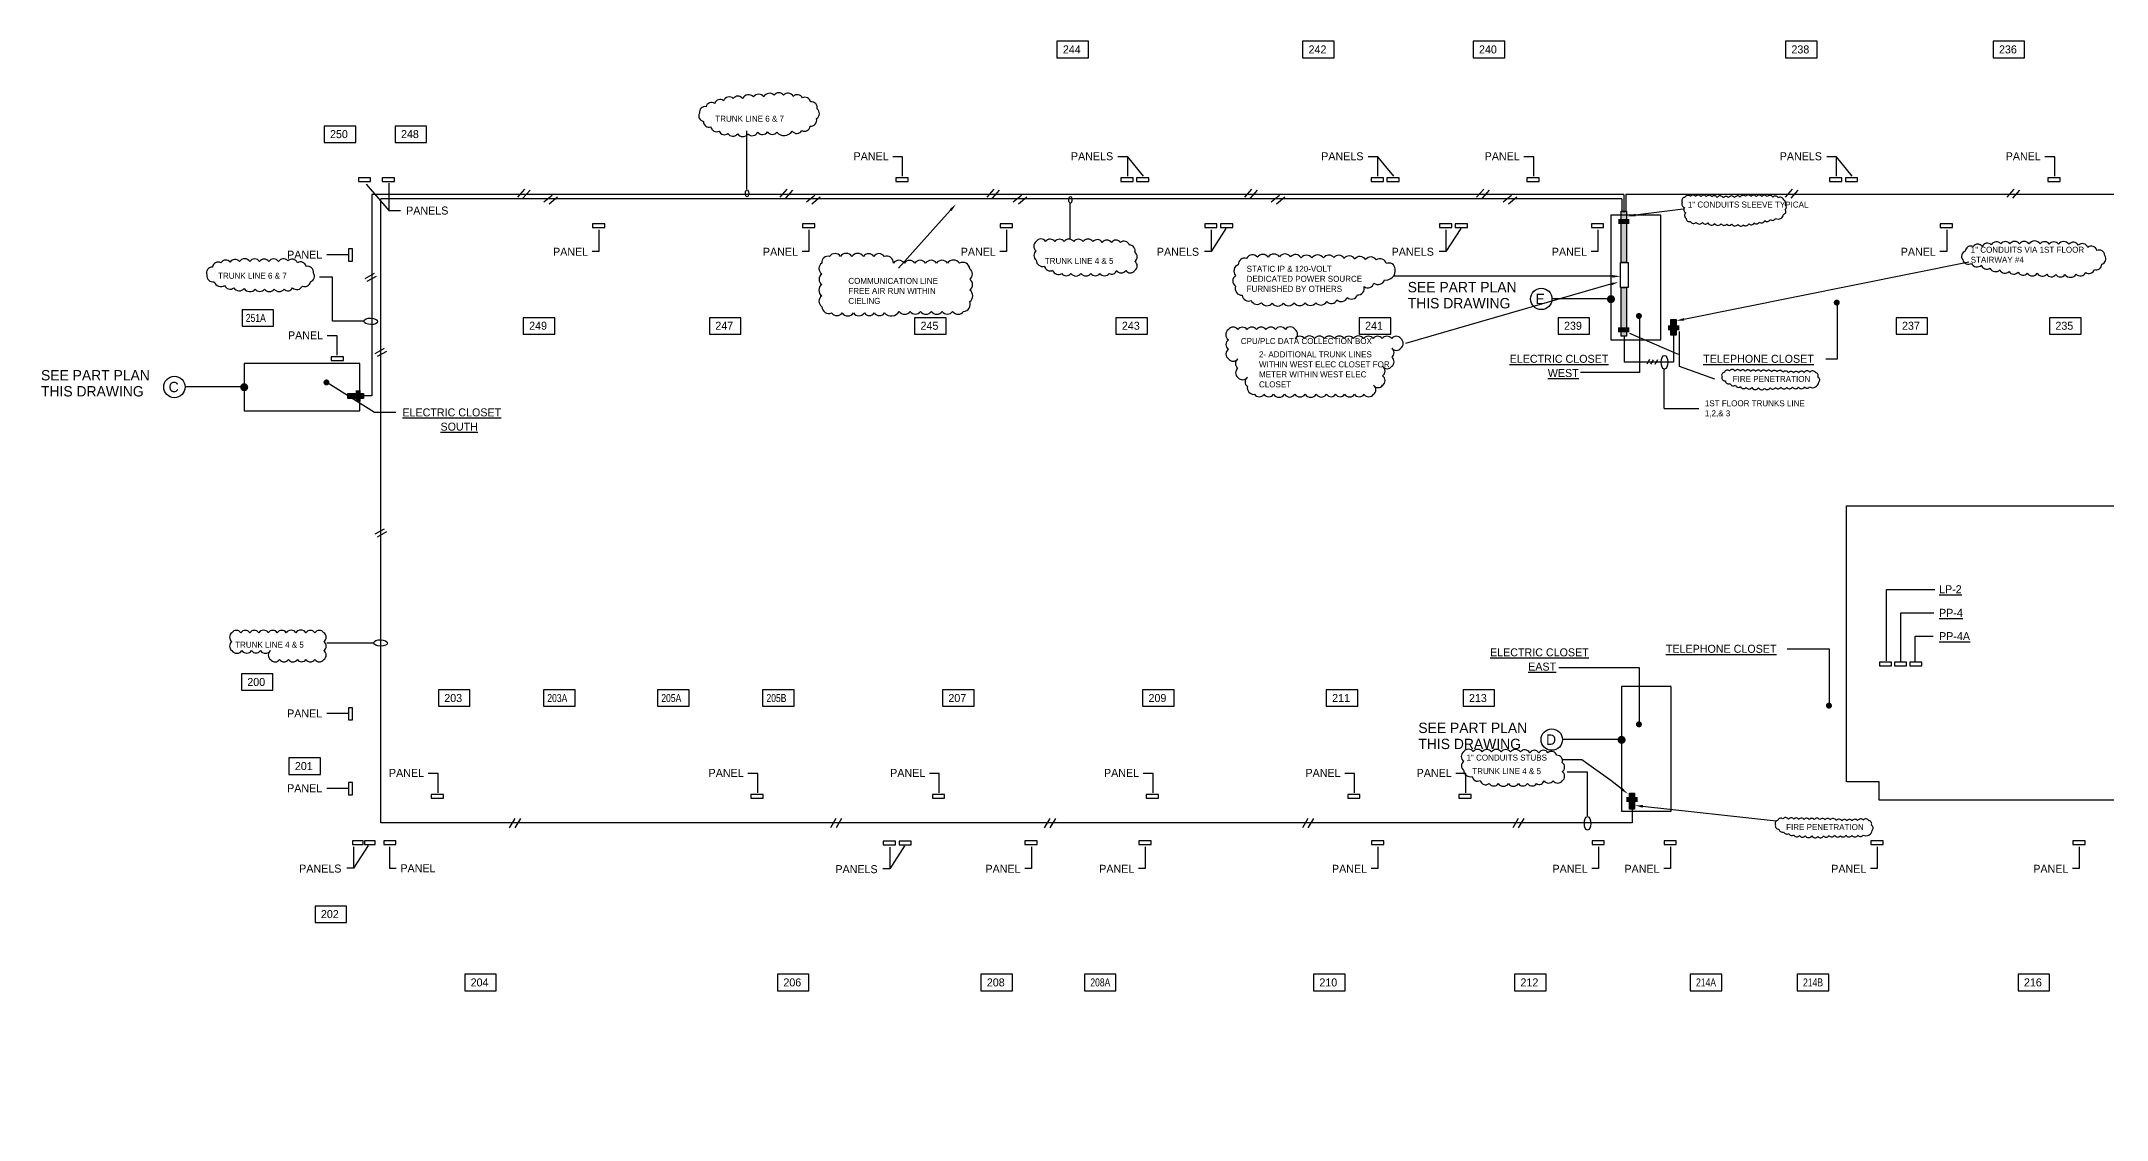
# Model space of a CAD drawing. Header units: inches. Extents: x 6906 to 14988, y -851 to 13048.
# Drawn here: x 7130 to 11259, y 5075 to 7231 of the extents above; entities that cross this region are included whole.
import ezdxf

# ---------------------------------------------------------------- set-up
doc = ezdxf.new("R2010")
doc.units = ezdxf.units.IN
doc.header["$MEASUREMENT"] = 0
doc.linetypes.add('CENTER2', pattern=[1.125, 0.75, -0.125, 0.125, -0.125])
for name, color, linetype in [('Conduit Stubbs', 30, 'Continuous'), ('E-TEXT', 7, 'Continuous'), ('Free Air Comm.', 3, 'Continuous'), ('TEXT', 1, 'Continuous')]:
    doc.layers.add(name, color=color, linetype=linetype)
doc.styles.add('SASBO', font='SASBO', dxfattribs={"height": 3})
doc.dimstyles.get("Standard").update_dxf_attribs({"dimtxt": 0.18, "dimasz": 0.18, "dimexe": 0.18, "dimexo": 0.0625, "dimgap": 0.09, "dimtad": 0, "dimtih": 1, "dimtoh": 1, "dimdec": 4, "dimzin": 0, "dimdsep": 46, "dimtxsty": 'Standard', "dimcen": 0.09, "dimadec": 0, "dimazin": 0, "dimtfac": 1, "dimtdec": 4, "dimtofl": 0, "dimtmove": 0, "dimatfit": 3, "dimfxl": 0, "dimtolj": 1, "dimtzin": 0, "dimarcsym": 0})

msp = doc.modelspace()

# ---------------------------------------------------------------- hatches: boundary and pattern name
at = {"layer": 'Conduit Stubbs'}
for points in [[(10288.5, 6891.4), (10299.1, 6891.4), (10299.1, 6788.7), (10288.5, 6788.7)], [(10298.8, 6641.6), (10288.4, 6641.6), (10288.4, 6739), (10298.8, 6739)], [(10388, 6643.7), (10388, 6675.2), (10398.3, 6675.2), (10398.3, 6643.7)], [(7742.5, 6527.2), (7774, 6527.2), (7774, 6516.9), (7742.5, 6516.9)], [(10305, 5696.3), (10305, 5727.8), (10315.3, 5727.8), (10315.3, 5696.3)]]:
    msp.add_hatch(color=30, dxfattribs=at).paths.add_polyline_path(points)

# ---------------------------------------------------------------- linework, layer by layer
for p, q in [((8540.6, 6935.5), (8540.6, 7052.2)), ((8095.7, 6935.6), (8081.6, 6919.5)), ((8106.8, 6933.7), (8092.7, 6917.5)), ((8134.7, 6910), (8151.4, 6923.5)), ((8145.3, 6906.2), (8161.9, 6919.8)), ((8620.6, 6935.6), (8606.5, 6919.5)), ((8631.7, 6933.7), (8617.6, 6917.5)), ((8659.6, 6910), (8676.3, 6923.5)), ((8670.2, 6906.2), (8686.8, 6919.8)), ((9034, 6935.6), (9019.9, 6919.5)), ((9045, 6933.7), (9030.9, 6917.5)), ((9073, 6910), (9089.6, 6923.5)), ((9083.6, 6906.2), (9100.2, 6919.8)), ((9186.9, 6835.2), (9186.9, 6908.1)), ((9549.6, 6935.6), (9535.5, 6919.5)), ((9560.6, 6933.7), (9546.5, 6917.5)), ((9588.6, 6910), (9605.2, 6923.5)), ((9599.1, 6906.2), (9615.8, 6919.8)), ((10013.5, 6935.6), (9999.4, 6919.5)), ((10024.6, 6933.7), (10010.5, 6917.5)), ((10052.5, 6910), (10069.2, 6923.5)), ((10063.1, 6906.2), (10079.7, 6919.8)), ((10630.3, 6935.6), (10616.2, 6919.5)), ((10641.4, 6933.7), (10627.3, 6917.5)), ((11073.6, 6935.6), (11059.5, 6919.5)), ((11084.7, 6933.7), (11070.6, 6917.5)), ((10412.4, 6895.3), (10316.7, 6883.6)), ((10983.3, 6789.5), (10413.8, 6675)), ((7711.7, 6759.2), (7685.7, 6759.2)), ((7711.7, 6671.4), (7711.7, 6759.2)), ((7795, 6766.6), (7776.3, 6756.2)), ((7799.4, 6761.1), (7780.6, 6750.7)), ((7775, 6671.4), (7711.7, 6671.4)), ((7815.5, 6616.8), (7796.7, 6606.3)), ((7819.8, 6611.2), (7801.1, 6600.8)), ((10344.8, 6594.7), (10339.5, 6585.9)), ((10352.1, 6594.5), (10346.8, 6585.7)), ((10360.8, 6594), (10355.4, 6585.2)), ((10374.6, 6497), (10374.6, 6575.9)), ((10374.6, 6497), (10443.9, 6497)), ((7815.5, 6256), (7796.7, 6245.5)), ((7819.8, 6250.4), (7801.1, 6240)), ((7794.6, 6028), (7700.6, 6028)), ((10210, 5794.7), (10171.8, 5794.7)), ((10221, 5770.3), (10180.5, 5770.3)), ((10221, 5682.5), (10221, 5770.3)), ((10598.2, 5672.1), (10331.2, 5701.5)), ((8076.3, 5677.1), (8065.1, 5658.8)), ((8087.5, 5677.1), (8076.3, 5658.8)), ((8718.5, 5677.1), (8707.4, 5658.8)), ((8729.7, 5677.1), (8718.6, 5658.8)), ((9146.3, 5677.1), (9135.1, 5658.8)), ((9157.5, 5677.1), (9146.3, 5658.8)), ((9662.1, 5677.1), (9651, 5658.8)), ((9673.3, 5677.1), (9662.2, 5658.8)), ((10082.7, 5677.1), (10071.6, 5658.8)), ((10093.9, 5677.1), (10082.8, 5658.8))]:
    msp.add_line(p, q)
for points in [[(8630.8, 7051.4, 0.520567), (8650.4, 7052.5, 0.520567), (8666.8, 7061.2, 0.520567), (8679.8, 7076.4, 0.520567), (8680.9, 7096, 0.520567), (8667.9, 7110.1, 0.520567), (8651.5, 7117.7, 0.520567), (8633, 7121, 0.520567), (8613.4, 7123.2, 0.520567), (8594.9, 7123.2, 0.520567), (8574.2, 7119.9, 0.520567), (8553.5, 7119.9, 0.520567), (8531.8, 7116.7, 0.520567), (8513.3, 7116.7, 0.520567), (8493.7, 7112.3, 0.520567), (8476.2, 7106.9, 0.520567), (8458.8, 7100.3, 0.520567), (8445.7, 7087.3, 0.520567), (8453.4, 7071, 0.520567), (8468.6, 7060.1, 0.520567), (8484.9, 7051.4, 0.520567), (8502.4, 7047, 0.520567), (8522, 7045.9, 0.520567), (8542.6, 7045.9, 0.520567), (8562.2, 7049.2, 0.520567), (8581.8, 7050.3, 0.520567), (8600.4, 7049.2, 0.520567)], [(10613.2, 6884.9, 0.520567), (10616.2, 6894.9, 0.520567), (10616.5, 6904.5, 0.520567), (10613.2, 6913.8, 0.520567), (10602.4, 6918.3, 0.520567), (10591.6, 6919.4, 0.520567), (10580.1, 6920.5, 0.520567), (10569.7, 6920.9, 0.520567), (10558.6, 6920.5, 0.520567), (10547.8, 6920.9, 0.520567), (10537, 6921.2, 0.520567), (10526.3, 6919.4, 0.520567), (10515.1, 6918.6, 0.520567), (10502.9, 6918.6, 0.520567), (10492.8, 6918.3, 0.520567), (10480.2, 6919, 0.520567), (10469.8, 6920.1, 0.520567), (10458.7, 6920.5, 0.520567), (10447.9, 6920.5, 0.520567), (10437.1, 6920.9, 0.520567), (10426.7, 6920.9, 0.520567), (10415.6, 6919, 0.520567), (10410.4, 6909, 0.520567), (10415.2, 6898.6, 0.520567), (10417.8, 6888.2, 0.520567), (10418.2, 6877.1, 0.520567), (10427.1, 6871.1, 0.520567), (10438.6, 6868.9, 0.520567), (10451.2, 6868.9, 0.520567), (10461.6, 6867.8, 0.520567), (10475.4, 6866.7, 0.520567), (10488.4, 6866.3, 0.520567), (10499.5, 6865.6, 0.520567), (10509.6, 6865.6, 0.520567), (10521.8, 6864.8, 0.520567), (10532.6, 6864.1, 0.520567), (10543.4, 6866.3, 0.520567), (10554.5, 6867.8, 0.520567), (10564.5, 6869.7, 0.520567), (10575.7, 6872.6, 0.520567), (10586.4, 6874.8, 0.520567), (10597.2, 6877.1, 0.520567)], [(9279.6, 6772.8, 0.520567), (9297.8, 6772.8, 0.520567), (9316, 6772.8, 0.520567), (9316, 6791, 0.520567), (9316, 6809.2, 0.520567), (9305.1, 6823.7, 0.520567), (9287.4, 6828.9, 0.520567), (9269.2, 6828.9, 0.520567), (9251, 6828.9, 0.520567), (9232.3, 6830.5, 0.520567), (9212.5, 6830.5, 0.520567), (9193.8, 6830.5, 0.520567), (9174.6, 6830.5, 0.520567), (9155.9, 6830.5, 0.520567), (9137.7, 6831, 0.520567), (9118.9, 6831, 0.520567), (9118.9, 6811.8, 0.520567), (9118.9, 6793.6, 0.520567), (9135.6, 6781.7, 0.520567), (9151.7, 6773.3, 0.520567), (9169.9, 6767.1, 0.520567), (9188.1, 6767.1, 0.520567), (9208.4, 6767.1, 0.520567), (9228.1, 6767.1, 0.520567), (9246.3, 6767.1, 0.520567), (9264.5, 6767.1, 0.520567)], [(11234.5, 6775, 0.520567), (11249.2, 6785.4, 0.520567), (11255.3, 6802.7, 0.520567), (11239.7, 6813.1, 0.520567), (11221.5, 6819.1, 0.520567), (11202.4, 6823.4, 0.520567), (11183.4, 6825.2, 0.520567), (11162.6, 6825.2, 0.520567), (11144.4, 6825.2, 0.520567), (11126.3, 6826, 0.520567), (11103.7, 6826, 0.520567), (11084.7, 6826, 0.520567), (11065.7, 6826, 0.520567), (11047.5, 6826, 0.520567), (11028.4, 6824.3, 0.520567), (11010.2, 6820.8, 0.520567), (10992.1, 6820.8, 0.520567), (10976.5, 6811.3, 0.520567), (10971.3, 6794, 0.520567), (10988.6, 6787.1, 0.520567), (11008.5, 6783.6, 0.520567), (11025.8, 6777.6, 0.520567), (11045.7, 6774.1, 0.520567), (11063.9, 6770.7, 0.520567), (11082.1, 6769.8, 0.520567), (11100.3, 6767.2, 0.520567), (11120.2, 6767.2, 0.520567), (11139.2, 6765.5, 0.520567), (11157.4, 6764.6, 0.520567), (11175.6, 6764.6, 0.520567), (11198.1, 6765.5, 0.520567), (11217.2, 6768.9, 0.520567)], [(7632.2, 6738.2, 0.520567), (7651.8, 6741.8, 0.520567), (7667.7, 6750.4, 0.520567), (7673.9, 6767.5, 0.520567), (7659.2, 6781, 0.520567), (7642, 6788.3, 0.520567), (7622.4, 6792, 0.520567), (7604, 6790.8, 0.520567), (7584.4, 6790.8, 0.520567), (7566.1, 6790.8, 0.520567), (7546.5, 6790.8, 0.520567), (7525.7, 6790.8, 0.520567), (7507.3, 6789.6, 0.520567), (7488.9, 6788.3, 0.520567), (7471.8, 6779.8, 0.520567), (7460.7, 6763.9, 0.520567), (7475.4, 6750.4, 0.520567), (7496.3, 6743.1, 0.520567), (7514.6, 6738.2, 0.520567), (7535.5, 6737, 0.520567), (7557.5, 6735.7, 0.520567), (7575.9, 6735.7, 0.520567), (7595.5, 6735.7, 0.520567), (7615.1, 6735.7, 0.520567)], [(8844.9, 6691.1, 0.520567), (8866.7, 6691.1, 0.520567), (8887.5, 6691.1, 0.520567), (8909.3, 6691.1, 0.520567), (8931.1, 6691.1, 0.520567), (8951.8, 6691.1, 0.520567), (8973.6, 6691.1, 0.520567), (8986.1, 6710.8, 0.520567), (8986.1, 6733.6, 0.520567), (8986.1, 6755.4, 0.520567), (8986.1, 6776.2, 0.520567), (8965.3, 6787.6, 0.520567), (8941.4, 6787.6, 0.520567), (8919.6, 6787.6, 0.520567), (8897.8, 6787.6, 0.520567), (8876, 6787.6, 0.520567), (8855.3, 6787.6, 0.520567), (8833.5, 6787.6, 0.520567), (8814.8, 6801.1, 0.520567), (8794, 6801.1, 0.520567), (8773.3, 6801.1, 0.520567), (8750.4, 6801.1, 0.520567), (8727.6, 6801.1, 0.520567), (8705.8, 6801.1, 0.520567), (8690.2, 6787.6, 0.520567), (8690.2, 6765.8, 0.520567), (8690.2, 6745.1, 0.520567), (8690.2, 6722.2, 0.520567), (8690.2, 6700.5, 0.520567), (8709.9, 6688, 0.520567), (8730.7, 6688, 0.520567), (8753.5, 6688, 0.520567), (8775.3, 6688, 0.520567), (8795.1, 6688, 0.520567), (8815.8, 6688, 0.520567)], [(9836.4, 6775.9, 0.520567), (9836.4, 6775.9, 0.520567), (9819.1, 6786.9, 0.520567), (9798.7, 6794, 0.520567), (9777.5, 6794.7, 0.520567), (9755.5, 6795.5, 0.520567), (9734.2, 6797.1, 0.520567), (9713.8, 6798.7, 0.520567), (9693.4, 6797.9, 0.520567), (9669.8, 6797.9, 0.520567), (9648.6, 6797.9, 0.520567), (9627.4, 6800.2, 0.520567), (9605.4, 6800.2, 0.520567), (9582.6, 6799.5, 0.520567), (9561.4, 6799.5, 0.520567), (9539.4, 6797.1, 0.520567), (9522.9, 6784.5, 0.520567), (9517.4, 6762.6, 0.520567), (9517.4, 6741.4, 0.520567), (9530.7, 6723.3, 0.520567), (9548.8, 6713.1, 0.520567), (9569.2, 6708.4, 0.520567), (9590.5, 6707.6, 0.520567), (9613.2, 6707.6, 0.520567), (9634.5, 6708.4, 0.520567), (9656.5, 6708.4, 0.520567), (9677.7, 6708.4, 0.520567), (9699.7, 6710.7, 0.520567), (9720.1, 6713.9, 0.520567), (9740.5, 6718.6, 0.520567), (9761, 6724.1, 0.520567), (9774.3, 6740.6, 0.520567), (9794, 6747.6, 0.520567), (9815.2, 6753.9, 0.520567), (9836.4, 6775.9)], [(9555.4, 6525.3, 0.520567), (9574.3, 6525.3, 0.520567), (9593.3, 6525.3, 0.520567), (9615.4, 6525.3, 0.520567), (9636, 6525.3, 0.520567), (9656.5, 6525.3, 0.520567), (9678.6, 6525.3, 0.520567), (9699.2, 6525.3, 0.520567), (9717.4, 6525.3, 0.520567), (9735.5, 6525.3, 0.520567), (9755.3, 6525.3, 0.520567), (9774.3, 6525.3, 0.520567), (9793.2, 6525.3, 0.520567), (9793.2, 6543.4, 0.520567), (9811.4, 6543.4, 0.520567), (9811.4, 6562.4, 0.520567), (9811.4, 6581.3, 0.520567), (9829.6, 6581.3, 0.520567), (9829.6, 6599.5, 0.520567), (9829.6, 6617.7, 0.520567), (9847.8, 6617.7, 0.520567), (9847.8, 6636.6, 0.520567), (9829.6, 6636.6, 0.520567), (9810.6, 6636.6, 0.520567), (9792.4, 6636.6, 0.520567), (9773.5, 6636.6, 0.520567), (9752.9, 6636.6, 0.520567), (9734.8, 6636.6, 0.520567), (9715, 6636.6, 0.520567), (9695.2, 6636.6, 0.520567), (9675.5, 6636.6, 0.520567), (9654.9, 6636.6, 0.520567), (9636.8, 6636.6, 0.520567), (9636.8, 6654.8, 0.520567), (9617, 6654.8, 0.520567), (9597.2, 6654.8, 0.520567), (9578.3, 6654.8, 0.520567), (9559.3, 6654.8, 0.520567), (9540.3, 6654.8, 0.520567), (9522.2, 6654.8, 0.520567), (9503.2, 6654.8, 0.520567), (9503.2, 6634.3, 0.520567), (9503.2, 6615.3, 0.520567), (9503.2, 6596.4, 0.520567), (9522.2, 6596.4, 0.520567), (9522.2, 6577.4, 0.520567), (9522.2, 6559.2, 0.520567), (9541.1, 6559.2, 0.520567), (9541.1, 6541.1, 0.520567)], [(10683.4, 6549.5, 0.520567), (10681.9, 6559.6, 0.520567), (10677.1, 6568.7, 0.520567), (10665.7, 6569.9, 0.520567), (10654.4, 6568.9, 0.520567), (10643.3, 6568.4, 0.520567), (10633.2, 6568.4, 0.520567), (10622.9, 6568.4, 0.520567), (10611.8, 6569.4, 0.520567), (10599.7, 6570.4, 0.520567), (10589.3, 6570.4, 0.520567), (10578.7, 6570.9, 0.520567), (10567.6, 6570.9, 0.520567), (10557.6, 6570.9, 0.520567), (10547.5, 6571.2, 0.520567), (10536.6, 6571.4, 0.520567), (10526.8, 6571.9, 0.520567), (10516.2, 6571.9, 0.520567), (10504.9, 6572.2, 0.520567), (10494.8, 6569.4, 0.520567), (10490, 6560.4, 0.520567), (10496.8, 6552, 0.520567), (10506.4, 6546.8, 0.520567), (10516.7, 6543.5, 0.520567), (10526.8, 6540.7, 0.520567), (10538.4, 6538.9, 0.520567), (10549.5, 6538.7, 0.520567), (10562.9, 6538.2, 0.520567), (10575, 6537.2, 0.520567), (10586.3, 6538.2, 0.520567), (10597.1, 6538.9, 0.520567), (10608.2, 6539.7, 0.520567), (10619.8, 6538.7, 0.520567), (10630.9, 6539.7, 0.520567), (10642.8, 6539.5, 0.520567), (10655.1, 6540, 0.520567), (10665.2, 6540, 0.520567)], [(7658.7, 5995, 0.520567), (7676.6, 5995, 0.520567), (7694.6, 5995, 0.520567), (7694.6, 6012.9, 0.520567), (7694.6, 6030.9, 0.520567), (7694.6, 6048.8, 0.520567), (7676.6, 6048.8, 0.520567), (7658.7, 6048.8, 0.520567), (7638.5, 6048.8, 0.520567), (7619.5, 6048.8, 0.520567), (7601.5, 6048.8, 0.520567), (7583.6, 6048.8, 0.520567), (7564.5, 6048.8, 0.520567), (7546.6, 6048.8, 0.520567), (7528.7, 6048.8, 0.520567), (7510.7, 6048.8, 0.520567), (7510.7, 6030.9, 0.520567), (7510.7, 6012.9, 0.520567), (7530.9, 6012.9, 0.520567), (7550, 6012.9, 0.520567), (7567.9, 6012.9, 0.520567), (7588.1, 6012.9, 0.520567), (7588.1, 5995, 0.520567), (7606, 5995, 0.520567), (7623.9, 5995, 0.520567), (7641.9, 5995, 0.520567)], [(10134.3, 5752.8, 0.520567), (10152.5, 5752.8, 0.520567), (10170.7, 5752.8, 0.520567), (10170.7, 5771, 0.520567), (10170.7, 5789.1, 0.520567), (10159.8, 5803.7, 0.520567), (10142.1, 5808.9, 0.520567), (10123.9, 5808.9, 0.520567), (10105.7, 5808.9, 0.520567), (10087, 5810.4, 0.520567), (10067.3, 5810.4, 0.520567), (10048.6, 5810.4, 0.520567), (10029.3, 5810.4, 0.520567), (10010.6, 5810.4, 0.520567), (9992.4, 5811, 0.520567), (9973.7, 5811, 0.520567), (9973.7, 5791.7, 0.520567), (9973.7, 5773.6, 0.520567), (9990.3, 5761.6, 0.520567), (10006.5, 5753.3, 0.520567), (10024.6, 5747.1, 0.520567), (10042.8, 5747.1, 0.520567), (10063.1, 5747.1, 0.520567), (10082.9, 5747.1, 0.520567), (10101.1, 5747.1, 0.520567), (10119.3, 5747.1, 0.520567)], [(10790.2, 5653.7, 0.520567), (10788.7, 5663.8, 0.520567), (10783.9, 5672.8, 0.520567), (10772.5, 5674.1, 0.520567), (10761.2, 5673.1, 0.520567), (10750.1, 5672.6, 0.520567), (10740, 5672.6, 0.520567), (10729.7, 5672.6, 0.520567), (10718.6, 5673.6, 0.520567), (10706.5, 5674.6, 0.520567), (10696.1, 5674.6, 0.520567), (10685.6, 5675.1, 0.520567), (10674.5, 5675.1, 0.520567), (10664.4, 5675.1, 0.520567), (10654.3, 5675.4, 0.520567), (10643.5, 5675.6, 0.520567), (10633.6, 5676.1, 0.520567), (10623, 5676.1, 0.520567), (10611.7, 5676.4, 0.520567), (10601.6, 5673.6, 0.520567), (10596.8, 5664.5, 0.520567), (10603.6, 5656.2, 0.520567), (10613.2, 5650.9, 0.520567), (10623.5, 5647.6, 0.520567), (10633.6, 5644.9, 0.520567), (10645.2, 5643.1, 0.520567), (10656.3, 5642.9, 0.520567), (10669.7, 5642.4, 0.520567), (10681.8, 5641.4, 0.520567), (10693.1, 5642.4, 0.520567), (10704, 5643.1, 0.520567), (10715.1, 5643.9, 0.520567), (10726.7, 5642.9, 0.520567), (10737.8, 5643.9, 0.520567), (10749.6, 5643.6, 0.520567), (10762, 5644.1, 0.520567), (10772, 5644.1, 0.520567)]]:
    msp.add_lwpolyline(points, format="xyb", close=True)
for points in [[(7763.7, 6950.7), (7788.2, 6950.7), (7788.2, 6958), (7763.7, 6958)], [(7811.3, 6950.7), (7835.8, 6950.7), (7835.8, 6958), (7811.3, 6958)], [(8838.1, 6950.7), (8862.6, 6950.7), (8862.6, 6958), (8838.1, 6958)], [(9288.2, 6950.7), (9312.6, 6950.7), (9312.6, 6958), (9288.2, 6958)], [(9319.6, 6950.7), (9344.1, 6950.7), (9344.1, 6958), (9319.6, 6958)], [(9788.5, 6950.7), (9812.9, 6950.7), (9812.9, 6958), (9788.5, 6958)], [(9820, 6950.7), (9844.4, 6950.7), (9844.4, 6958), (9820, 6958)], [(10100, 6950.7), (10124.5, 6950.7), (10124.5, 6958), (10100, 6958)], [(10705.2, 6950.7), (10729.7, 6950.7), (10729.7, 6958), (10705.2, 6958)], [(10736.7, 6950.7), (10761.2, 6950.7), (10761.2, 6958), (10736.7, 6958)], [(11141.7, 6950.7), (11166.1, 6950.7), (11166.1, 6958), (11141.7, 6958)], [(8232, 6858.6), (8256.4, 6858.6), (8256.4, 6865.9), (8232, 6865.9)], [(8651.5, 6858.6), (8676, 6858.6), (8676, 6865.9), (8651.5, 6865.9)], [(9047.1, 6858.6), (9071.5, 6858.6), (9071.5, 6865.9), (9047.1, 6865.9)], [(9455.8, 6858.6), (9480.2, 6858.6), (9480.2, 6865.9), (9455.8, 6865.9)], [(9487.3, 6858.6), (9511.7, 6858.6), (9511.7, 6865.9), (9487.3, 6865.9)], [(9925.2, 6858.6), (9949.7, 6858.6), (9949.7, 6865.9), (9925.2, 6865.9)], [(9956.7, 6858.6), (9981.1, 6858.6), (9981.1, 6865.9), (9956.7, 6865.9)], [(10228.8, 6858.6), (10253.3, 6858.6), (10253.3, 6865.9), (10228.8, 6865.9)], [(10926.4, 6858.6), (10950.9, 6858.6), (10950.9, 6865.9), (10926.4, 6865.9)], [(7744.2, 6816), (7744.2, 6791.5), (7751.6, 6791.5), (7751.6, 6816)], [(10287.1, 6788.6), (10302.6, 6788.6), (10302.6, 6739.1), (10287.1, 6739.1)], [(7709.5, 6592.8), (7733.9, 6592.8), (7733.9, 6600.1), (7709.5, 6600.1)], [(10804.8, 5982.3), (10829.2, 5982.3), (10829.2, 5989.7), (10804.8, 5989.7)], [(10834.7, 5982.3), (10859.1, 5982.3), (10859.1, 5989.7), (10834.7, 5989.7)], [(10865.4, 5982.3), (10889.8, 5982.3), (10889.8, 5989.7), (10865.4, 5989.7)], [(7744.2, 5898.9), (7744.2, 5874.4), (7751.6, 5874.4), (7751.6, 5898.9)], [(7744.2, 5749.3), (7744.2, 5724.8), (7751.6, 5724.8), (7751.6, 5749.3)], [(7909.2, 5718), (7933.7, 5718), (7933.7, 5725.3), (7909.2, 5725.3)], [(8548.3, 5718), (8572.8, 5718), (8572.8, 5725.3), (8548.3, 5725.3)], [(8911.4, 5718), (8935.8, 5718), (8935.8, 5725.3), (8911.4, 5725.3)], [(9338.8, 5718), (9363.3, 5718), (9363.3, 5725.3), (9338.8, 5725.3)], [(9741.7, 5718), (9766.2, 5718), (9766.2, 5725.3), (9741.7, 5725.3)], [(9964, 5718), (9988.5, 5718), (9988.5, 5725.3), (9964, 5725.3)], [(7751.9, 5625.6), (7773, 5625.6), (7773, 5633), (7751.9, 5633)], [(7775.9, 5625.6), (7797, 5625.6), (7797, 5633), (7775.9, 5633)], [(7814.3, 5625.3), (7838.7, 5625.3), (7838.7, 5632.6), (7814.3, 5632.6)], [(8813.1, 5624.4), (8837.6, 5624.4), (8837.6, 5631.8), (8813.1, 5631.8)], [(8844.6, 5624.4), (8869.1, 5624.4), (8869.1, 5631.8), (8844.6, 5631.8)], [(9096.4, 5625.1), (9120.9, 5625.1), (9120.9, 5632.5), (9096.4, 5632.5)], [(9323.9, 5625.1), (9348.4, 5625.1), (9348.4, 5632.5), (9323.9, 5632.5)], [(9789.3, 5625.1), (9813.7, 5625.1), (9813.7, 5632.5), (9789.3, 5632.5)], [(10230.1, 5625.1), (10254.6, 5625.1), (10254.6, 5632.5), (10230.1, 5632.5)], [(10374.1, 5625.1), (10398.5, 5625.1), (10398.5, 5632.5), (10374.1, 5632.5)], [(10787.5, 5625.1), (10811.9, 5625.1), (10811.9, 5632.5), (10787.5, 5632.5)], [(11191.5, 5625.1), (11215.9, 5625.1), (11215.9, 5632.5), (11191.5, 5632.5)]]:
    msp.add_lwpolyline(points, close=True)
for points in [[(8947.7, 6893.5), (8929.7, 6873.6), (8843.8, 6777.8)], [(10270.5, 6761.2), (10243.7, 6761.2), (9833.2, 6761.4)], [(10267.4, 6745.3), (10241.5, 6738.5), (9857.5, 6627.1)], [(10289, 5736.6), (10267.9, 5753.2), (10210, 5794.7)]]:
    msp.add_lwpolyline(points)
for centre, major_axis in [((8540.8, 6927.2), (0, -6.79)), ((9187.2, 6914.1), (0, -6.79)), ((7788.5, 6671.2), (-13.6, 0.3)), ((10375, 6589.5), (0, -13.6)), ((7808.1, 6028.3), (-13.6, 0.3)), ((10221.2, 5667.6), (0, -13.6))]:
    msp.add_ellipse(centre, major_axis=major_axis, ratio=0.472503)
for points in [[(8945.7, 6895.3), (8958.4, 6905.4), (8949.7, 6891.7)], [(10317.4, 6881), (10301.2, 6881), (10316.6, 6886.3)], [(10266.7, 6747.9), (10282.9, 6749.4), (10268.1, 6742.8)], [(10270.5, 6763.8), (10286.5, 6761.2), (10270.5, 6758.5)], [(10414.5, 6672.5), (10398.3, 6672.5), (10413.7, 6677.7)], [(10290.7, 5738.7), (10301.6, 5726.8), (10287.4, 5734.5)], [(10331.1, 5698.8), (10315.6, 5703.8), (10331.9, 5704.1)]]:
    msp.add_solid(points)
at = {"layer": 'Conduit Stubbs', "color": 30}
for points in [[(10288.5, 6891.4), (10299.1, 6891.4), (10299.1, 6788.7), (10288.5, 6788.7)], [(10298.8, 6641.6), (10288.4, 6641.6), (10288.4, 6739), (10298.8, 6739)], [(10388, 6643.7), (10388, 6675.2), (10398.3, 6675.2), (10398.3, 6643.7)], [(7742.5, 6527.2), (7774, 6527.2), (7774, 6516.9), (7742.5, 6516.9)], [(10305, 5696.3), (10305, 5727.8), (10315.3, 5727.8), (10315.3, 5696.3)]]:
    msp.add_lwpolyline(points, close=True, dxfattribs=at)
at = {"layer": 'E-TEXT'}
for p, q in [((10268.5, 6716.1), (10150, 6716.1)), ((7535.9, 6540), (7417.4, 6540)), ((10289.7, 5835.1), (10171.2, 5835.1))]:
    msp.add_line(p, q, dxfattribs=at)
for points in [[(9160.3, 7198.3), (9223.4, 7198.3), (9223.4, 7231), (9160.3, 7231)], [(9651.5, 7198.3), (9714.6, 7198.3), (9714.6, 7231), (9651.5, 7231)], [(9992.4, 7198.3), (10055.5, 7198.3), (10055.5, 7231), (9992.4, 7231)], [(10617, 7198.3), (10680.1, 7198.3), (10680.1, 7231), (10617, 7231)], [(11032, 7198.3), (11095, 7198.3), (11095, 7231), (11032, 7231)], [(7695.2, 7029), (7758.3, 7029), (7758.3, 7061.7), (7695.2, 7061.7)], [(7837.1, 7029), (7900.1, 7029), (7900.1, 7061.7), (7837.1, 7061.7)], [(7531, 6661.6), (7594, 6661.6), (7594, 6694.3), (7531, 6694.3)], [(8093.3, 6645.8), (8156.3, 6645.8), (8156.3, 6678.5), (8093.3, 6678.5)], [(8465.5, 6645.8), (8528.6, 6645.8), (8528.6, 6678.5), (8465.5, 6678.5)], [(8875.8, 6645.8), (8938.8, 6645.8), (8938.8, 6678.5), (8875.8, 6678.5)], [(9278.4, 6645.8), (9341.5, 6645.8), (9341.5, 6678.5), (9278.4, 6678.5)], [(9764.6, 6645.8), (9827.7, 6645.8), (9827.7, 6678.5), (9764.6, 6678.5)], [(10162.4, 6645.8), (10225.4, 6645.8), (10225.4, 6678.5), (10162.4, 6678.5)], [(10838.1, 6645.8), (10901.1, 6645.8), (10901.1, 6678.5), (10838.1, 6678.5)], [(11144.8, 6645.8), (11207.9, 6645.8), (11207.9, 6678.5), (11144.8, 6678.5)], [(7529.8, 5933.7), (7592.9, 5933.7), (7592.9, 5966.5), (7529.8, 5966.5)], [(7923.6, 5901.6), (7986.7, 5901.6), (7986.7, 5934.4), (7923.6, 5934.4)], [(8133.8, 5901.6), (8196.8, 5901.6), (8196.8, 5934.4), (8133.8, 5934.4)], [(8361.7, 5901.6), (8424.8, 5901.6), (8424.8, 5934.4), (8361.7, 5934.4)], [(8571.9, 5901.6), (8634.9, 5901.6), (8634.9, 5934.4), (8571.9, 5934.4)], [(8931.5, 5901.6), (8994.5, 5901.6), (8994.5, 5934.4), (8931.5, 5934.4)], [(9331.6, 5901.6), (9394.6, 5901.6), (9394.6, 5934.4), (9331.6, 5934.4)], [(9698.8, 5901.6), (9761.8, 5901.6), (9761.8, 5934.4), (9698.8, 5934.4)], [(9972.3, 5901.6), (10035.3, 5901.6), (10035.3, 5934.4), (9972.3, 5934.4)], [(7624.9, 5765.6), (7688, 5765.6), (7688, 5798.4), (7624.9, 5798.4)], [(7677, 5469.7), (7740, 5469.7), (7740, 5502.4), (7677, 5502.4)], [(7976.3, 5333.1), (8039.4, 5333.1), (8039.4, 5365.9), (7976.3, 5365.9)], [(8601.6, 5333.1), (8664.6, 5333.1), (8664.6, 5365.9), (8601.6, 5365.9)], [(9008.4, 5333.1), (9071.4, 5333.1), (9071.4, 5365.9), (9008.4, 5365.9)], [(9215.3, 5333.1), (9278.3, 5333.1), (9278.3, 5365.9), (9215.3, 5365.9)], [(9673.2, 5333.1), (9736.3, 5333.1), (9736.3, 5365.9), (9673.2, 5365.9)], [(10075.3, 5333.1), (10138.4, 5333.1), (10138.4, 5365.9), (10075.3, 5365.9)], [(10426.3, 5333.1), (10489.4, 5333.1), (10489.4, 5365.9), (10426.3, 5365.9)], [(10640.2, 5333.1), (10703.3, 5333.1), (10703.3, 5365.9), (10640.2, 5365.9)], [(11081.9, 5333.1), (11144.9, 5333.1), (11144.9, 5365.9), (11081.9, 5365.9)]]:
    msp.add_lwpolyline(points, close=True, dxfattribs=at)
at = {"layer": 'E-TEXT', "color": 3, "linetype": 'CENTER2'}
for points in [[(10268, 6634.2), (10367.5, 6634.2), (10367.5, 6883.4), (10268, 6883.4)], [(11352.5, 5075.3), (11352.5, 5636.8), (11292.2, 5636.8), (11292.2, 5713.8), (10804.2, 5713.8), (10804.2, 5750.8), (10738.6, 5750.8), (10738.6, 6302.1), (12200, 6302.1), (12200, 6616.1), (12389.2, 6616.1), (12389.2, 6870.4), (12647.8, 6870.4), (12647.8, 6346.4), (13103.7, 6346.4), (13103.7, 6371.1), (13229.8, 6371.1), (13229.8, 5075.6)], [(7535.4, 6492), (7766.4, 6492), (7766.4, 6587), (7535.4, 6587)], [(10289.2, 5692.3), (10388.7, 5692.3), (10388.7, 5941.5), (10289.2, 5941.5)]]:
    msp.add_lwpolyline(points, close=True, dxfattribs=at)
at = {"layer": 'E-TEXT', "color": 6, "linetype": 'Continuous', "const_width": 8}
for points in [[(10264, 6715.6, 1), (10272, 6715.6, 1)], [(7531.4, 6539.5, 1), (7539.4, 6539.5, 1)], [(10285.2, 5834.6, 1), (10293.2, 5834.6, 1)]]:
    msp.add_lwpolyline(points, format="xyb", close=True, dxfattribs=at)
at = {"layer": 'E-TEXT'}
for points in [[(10720.3, 6709.7), (10720.3, 6595.8), (10697.5, 6595.8)], [(10324.8, 6682.9), (10324.8, 6569), (10206.9, 6569)], [(7700.6, 6549.5), (7796, 6489.9), (7838.8, 6489.9)], [(10704.7, 5902.1), (10704.7, 6015.9), (10620.5, 6015.9)], [(10324.8, 5864.7), (10324.8, 5978.5), (10164, 5978.5)]]:
    msp.add_lwpolyline(points, dxfattribs=at)
at = {"layer": 'E-TEXT', "const_width": 6}
for points in [[(10716.4, 6708.7, 1), (10722.4, 6708.7, 1)], [(10320.9, 6682, 1), (10326.9, 6682, 1)], [(7696.9, 6549, 1), (7702.9, 6549, 1)], [(10700.8, 5903, -1), (10706.8, 5903, -1)], [(10320.9, 5865.6, -1), (10326.9, 5865.6, -1)]]:
    msp.add_lwpolyline(points, format="xyb", close=True, dxfattribs=at)
at = {"layer": 'E-TEXT'}
for centre in [(10128.6, 6716.1), (7395.9, 6540), (10149.7, 5835.1)]:
    msp.add_circle(centre, 21.4, dxfattribs=at)
at = {"layer": 'Free Air Comm.', "color": 1}
for p, q in [((10293.4, 6925.1), (7790.9, 6925.1)), ((7790.9, 6925.1), (7790.9, 6522.1)), ((7808.4, 5668.8), (7808.4, 6916.3)), ((10289.7, 6916.3), (7808.4, 6916.3)), ((10289.7, 6916.3), (10289.7, 6889.4)), ((10293.4, 6925.1), (10293.4, 6889.1)), ((12678.9, 6925.1), (10298, 6925.1)), ((10298, 6925.1), (10298, 6889.2)), ((10294.2, 6643.2), (10294.2, 6589.9)), ((10393, 6643.7), (10393, 6589.9)), ((10393, 6589.9), (10294.2, 6589.9)), ((7790.9, 6522.1), (7771.7, 6522.1)), ((10310.2, 5668.8), (7808.4, 5668.8)), ((10310.2, 5696.3), (10310.2, 5668.8))]:
    msp.add_line(p, q, dxfattribs=at)
at = {"layer": 'TEXT', "const_width": 10}
for points in [[(10304.9, 6871), (10282.5, 6871)], [(10304.6, 6654.2), (10282.2, 6654.2)], [(10404.5, 6658.4), (10382.1, 6658.4)], [(7763, 6511.2), (7763, 6533.6)], [(10321.3, 5715.3), (10298.9, 5715.3)]]:
    msp.add_lwpolyline(points, dxfattribs=at)

# ---------------------------------------------------------------- texts
at = {"char_height": 12, "attachment_point": 1}
for s, insert, width in [('TRUNK LINE 6 & 7', (8477.3, 7082.3), 206.125), ('1" CONDUITS SLEEVE TYPICAL', (10421.7, 6910.7), 263.875), ('1" CONDUITS VIA 1ST FLOOR\\PSTAIRWAY #4', (10987.3, 6820.3), 263.875), ('TRUNK LINE 4 & 5', (9136, 6798.1), 206.125), ('STATIC IP & 120-VOLT DEDICATED POWER SOURCE\\PFURNISHED BY OTHERS', (9539.6, 6782.2), 263.875), ('TRUNK LINE 6 & 7', (7483.1, 6768.3), 206.125), ('COMMUNICATION LINE \\PFREE AIR RUN WITHIN\\PCIELING', (8743.2, 6758.1), 263.875), ('CPU/PLC DATA COLLECTION BOX', (9527.9, 6637.8), 315.223), ('2- ADDITIONAL TRUNK LINES WITHIN WEST ELEC CLOSET FOR METER WITHIN WEST ELEC  CLOSET', (9564.3, 6611.2), 263.875), ('FIRE PENETRATION', (10511.4, 6562.1), 220.745), ('1ST FLOOR TRUNKS LINE 1,2,& 3', (10455.7, 6513.4), 206.125), ('TRUNK LINE 4 & 5', (7517.3, 6030.8), 206.125), ('1" CONDUITS STUBS', (9979.2, 5805.1), 220.745), ('TRUNK LINE 4 & 5', (9990.8, 5778.1), 206.125), ('FIRE PENETRATION', (10618.2, 5666.2), 220.745)]:
    msp.add_mtext(s, dxfattribs=dict(at, insert=insert, width=width))
at = {"layer": 'E-TEXT'}
for s, p in [('244', (9172.2, 7206.8)), ('242', (9663.4, 7206.8)), ('240', (10004.2, 7206.8)), ('238', (10628.8, 7206.8)), ('236', (11043.8, 7206.8)), ('250', (7707, 7037.5)), ('248', (7848.9, 7037.5)), ('PANEL', (8753.7, 6993.2)), ('PANELS', (9188.3, 6993.2)), ('PANELS', (9688.7, 6993.2)), ('PANEL', (10015.5, 6993.2)), ('PANELS', (10605.4, 6993.2)), ('PANEL', (11057.2, 6993.2)), ('PANELS', (7859.1, 6884.7)), ('PANEL', (8152.9, 6802.3)), ('PANEL', (8572.5, 6802.3)), ('PANEL', (8968, 6802.3)), ('PANELS', (9360.1, 6802.3)), ('PANELS', (9829.5, 6802.3)), ('PANEL', (10149.8, 6802.3)), ('PANEL', (10847.4, 6802.3)), ('PANEL', (7621.2, 6796.5)), ('PANEL', (7622.9, 6635.3)), ('249', (8105.1, 6654.4)), ('247', (8477.3, 6654.4)), ('245', (8887.6, 6654.4)), ('243', (9290.2, 6654.4)), ('241', (9776.4, 6654.4)), ('239', (10174.2, 6654.4)), ('237', (10849.9, 6654.4)), ('235', (11156.6, 6654.4)), ('%%UELECTRIC CLOSET', (10065.4, 6588.3)), ('%%UWEST', (10141.7, 6559.9)), ('%%UTELEPHONE CLOSET', (10452.4, 6588.3)), ('%%UELECTRIC CLOSET', (7851.7, 6481.2)), ('%%USOUTH', (7927.9, 6452.7)), ('%%ULP-2', (10924, 6127.7)), ('%%UPP-4', (10924, 6080.5)), ('%%UPP-4A', (10924, 6033.9)), ('%%UELECTRIC CLOSET', (10026.2, 6001.5)), ('%%UEAST', (10102.5, 5973)), ('%%UTELEPHONE CLOSET', (10377.8, 6008.6)), ('200', (7541.6, 5942.3)), ('203', (7935.4, 5910.2)), ('207', (8943.3, 5910.2)), ('209', (9343.4, 5910.2)), ('211', (9710.6, 5910.2)), ('213', (9984.1, 5910.2)), ('PANEL', (7621.2, 5879.4)), ('201', (7636.7, 5774.2)), ('PANEL', (7621.2, 5729.8)), ('PANEL', (7824.8, 5760.5)), ('PANEL', (8463.9, 5760.5)), ('PANEL', (8826.9, 5760.5)), ('PANEL', (9254.4, 5760.5)), ('PANEL', (9657.2, 5760.5)), ('PANEL', (9879.5, 5760.5)), ('PANELS', (7645.3, 5569.3)), ('PANEL', (7847.7, 5569.9)), ('PANELS', (8717.4, 5568.1)), ('PANEL', (9017.4, 5568.8)), ('PANEL', (9244.9, 5568.8)), ('PANEL', (9710.2, 5568.8)), ('PANEL', (10151.1, 5568.8)), ('PANEL', (10295, 5568.8)), ('PANEL', (10708.4, 5568.8)), ('PANEL', (11112.4, 5568.8)), ('202', (7688.8, 5478.3)), ('204', (7988.1, 5341.7)), ('206', (8613.4, 5341.7)), ('208', (9020.2, 5341.7)), ('210', (9685, 5341.7)), ('212', (10087.1, 5341.7)), ('216', (11093.7, 5341.7))]:
    msp.add_text(s, height=16, dxfattribs=at).set_placement(p)
at = {"layer": 'E-TEXT', "color": 6, "style": 'SASBO'}
for s, height, p in [('SEE PART PLAN ', 20.769, (9861.7, 6729.2)), ('THIS DRAWING', 20.769, (9861.7, 6697.1)), ('E', 20.8, (10117, 6705.6)), ('SEE PART PLAN ', 20.769, (7129.1, 6553.1)), ('THIS DRAWING', 20.769, (7129.1, 6521)), ('C', 20.8, (7384.4, 6529.5)), ('SEE PART PLAN ', 20.769, (9882.9, 5848.2)), ('THIS DRAWING', 20.769, (9882.9, 5816.1)), ('D', 20.8, (10138.2, 5824.6))]:
    msp.add_text(s, height=height, dxfattribs=at).set_placement(p)
at = {"layer": 'E-TEXT', "width": 0.8}
for s, p in [('251A', (7538.6, 6670.1)), ('203A', (8141.4, 5910.2)), ('205A', (8369.3, 5910.2)), ('205B', (8579.5, 5910.2)), ('208A', (9227.1, 5341.7)), ('214A', (10438.1, 5341.7)), ('214B', (10652, 5341.7))]:
    msp.add_text(s, height=16, dxfattribs=at).set_placement(p)

# ---------------------------------------------------------------- leaders
at = {"layer": 'E-TEXT'}
for points in [[(8851.8, 6961.7), (8851.8, 7000.3), (8832.1, 7000.3)], [(9301.9, 6961.7), (9301.9, 7000.3), (9282.2, 7000.3)], [(9333.2, 6961.3), (9301.9, 7000.3)], [(9802.2, 6961.7), (9802.2, 7000.3), (9782.5, 7000.3)], [(9833.6, 6961.3), (9802.2, 7000.3)], [(10113.7, 6961.7), (10113.7, 7000.3), (10094, 7000.3)], [(10719, 6961.7), (10719, 7000.3), (10699.3, 7000.3)], [(10750.3, 6961.3), (10719, 7000.3)], [(11155.4, 6961.7), (11155.4, 7000.3), (11135.7, 7000.3)], [(7779.2, 6945.6), (7824.3, 6892.7)], [(7824.3, 6947.2), (7824.3, 6892.7), (7848, 6892.7)], [(9498.2, 6856.7), (9468.5, 6811.1)], [(9967.6, 6856.7), (9937.9, 6811.1)], [(8244.7, 6853.9), (8244.7, 6811.1), (8231.3, 6811.1)], [(8664.3, 6853.9), (8664.3, 6811.1), (8650.9, 6811.1)], [(9059.8, 6853.9), (9059.8, 6811.1), (9046.4, 6811.1)], [(9468.5, 6853.9), (9468.5, 6811.1), (9455.1, 6811.1)], [(9937.9, 6853.9), (9937.9, 6811.1), (9924.6, 6811.1)], [(10241.6, 6853.9), (10241.6, 6811.1), (10228.2, 6811.1)], [(10939.2, 6853.9), (10939.2, 6811.1), (10925.8, 6811.1)], [(7742.5, 6804.2), (7700.4, 6804.2)], [(10404.3, 6651.2), (10404.3, 6581.9), (10475.1, 6556.1)], [(7721.1, 6603.8), (7721.1, 6642.4), (7701.4, 6642.4)], [(10304.9, 6647.3), (10399, 6607.2), (10404.1, 6605.8)], [(10819, 5992.6), (10819, 6135.2), (10915.4, 6135.2)], [(10847.6, 5992), (10847.6, 6088.3), (10913.5, 6088.3)], [(7742.5, 5887.1), (7700.4, 5887.1)], [(7922.9, 5729), (7922.9, 5767.6), (7903.2, 5767.6)], [(8562, 5729), (8562, 5767.6), (8542.3, 5767.6)], [(8925.1, 5729), (8925.1, 5767.6), (8905.4, 5767.6)], [(9352.5, 5729), (9352.5, 5767.6), (9332.9, 5767.6)], [(9755.4, 5729), (9755.4, 5767.6), (9735.7, 5767.6)], [(9977.7, 5729), (9977.7, 5767.6), (9958, 5767.6)], [(7742.5, 5737.5), (7700.4, 5737.5)], [(7753.8, 5621), (7753.8, 5578.1), (7740.4, 5578.1)], [(7783.5, 5623.7), (7753.8, 5578.1)], [(7825.7, 5620.6), (7825.7, 5577.8), (7839.1, 5577.8)], [(8825.9, 5619.8), (8825.9, 5577), (8812.5, 5577)], [(8855.6, 5622.5), (8825.9, 5577)], [(9109.2, 5620.5), (9109.2, 5577.6), (9095.8, 5577.6)], [(9336.7, 5620.5), (9336.7, 5577.6), (9323.3, 5577.6)], [(9802, 5620.5), (9802, 5577.6), (9788.6, 5577.6)], [(10242.8, 5620.5), (10242.8, 5577.6), (10229.5, 5577.6)], [(10386.8, 5620.5), (10386.8, 5577.6), (10373.4, 5577.6)], [(10800.2, 5620.5), (10800.2, 5577.6), (10786.8, 5577.6)], [(11204.2, 5620.5), (11204.2, 5577.6), (11190.8, 5577.6)]]:
    msp.add_leader(points, dimstyle='Standard', override={"dimgap": 0.09, "dimtad": 0}, dxfattribs=at)
msp.add_leader([(10876.1, 5991.4), (10876.1, 6042.1), (10912.2, 6042.1)], dimstyle='Standard', dxfattribs=at)

doc.saveas('drawing.dxf')
